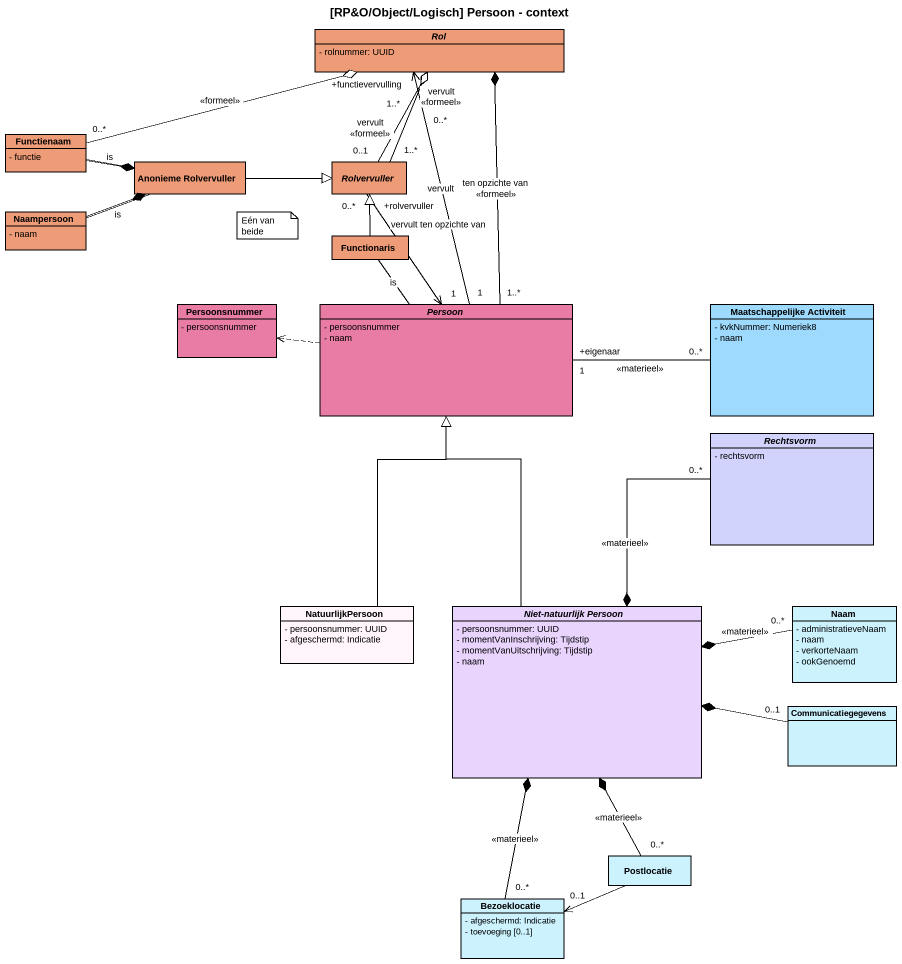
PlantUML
@startuml
title [RP&O/Object/Logisch] Persoon - context
hide circle
hide empty members
skinparam classAttributeIconSize 0
abstract class Rol #EE9B78 {
  - rolnummer: UUID
}
class Functienaam #EE9B78 {
  - functie
}
class "Anonieme Rolvervuller" as Anonieme_Rolvervuller #EE9B78
abstract class Rolvervuller #EE9B78
class Naampersoon #EE9B78 {
  - naam
}
class Functionaris #EE9B78
class Persoonsnummer #E87CA4 {
  - persoonsnummer
}
abstract class Persoon #E87CA4 {
  - persoonsnummer
  - naam
}
class "Maatschappelijke Activiteit" as Maatschappelijke_Activiteit #9EDAFD {
  - kvkNummer: Numeriek8
  - naam
}
abstract class Rechtsvorm #D2D3FC {
  - rechtsvorm
}
class NatuurlijkPersoon #FFF5FA {
  - persoonsnummer: UUID
  - afgeschermd: Indicatie
}
abstract class "Niet-natuurlijk Persoon" as Niet_natuurlijk_Persoon #E9D4FE {
  - persoonsnummer: UUID
  - momentVanInschrijving: Tijdstip
  - momentVanUitschrijving: Tijdstip
  - naam
}
class Naam #CCF2FE {
  - administratieveNaam
  - naam
  - verkorteNaam
  - ookGenoemd
}
class Communicatiegegevens #CCF2FE
class Postlocatie #CCF2FE
class Bezoeklocatie #CCF2FE {
  - afgeschermd: Indicatie
  - toevoeging [0..1]
}
Functienaam "0..*" -right-o Rol : <<formeel>>
Functienaam -right-* Anonieme_Rolvervuller
Anonieme_Rolvervuller -left- Functienaam : is
Anonieme_Rolvervuller -right-|> Rolvervuller
Anonieme_Rolvervuller -left- Naampersoon : is
Rolvervuller "1..*" -up-* Rol : vervult\n<<formeel>>
Rolvervuller "0..1" -up-o "1..*" Rol : vervult\n<<formeel>>
Rolvervuller "+rolvervuller\n0..*" --> "1" Persoon : vervult ten opzichte van
Naampersoon -right-* Anonieme_Rolvervuller
Functionaris -up-|> Rolvervuller
Functionaris -up-|> Rolvervuller
Functionaris -- Persoon : is
Persoon "1..*" -up-* Rol : ten opzichte van\n<<formeel>>
Persoon "1" -up-> "+functievervulling\n0..*" Rol : vervult
Persoon .left.> Persoonsnummer
Maatschappelijke_Activiteit "0..*" -left- "+eigenaar\n1" Persoon : <<materieel>>
Rechtsvorm "0..*" --* Niet_natuurlijk_Persoon : <<materieel>>
NatuurlijkPersoon -up-|> Persoon
Niet_natuurlijk_Persoon -up-|> Persoon
Naam "0..*" -left-* Niet_natuurlijk_Persoon : <<materieel>>
Communicatiegegevens "0..1" -left-* Niet_natuurlijk_Persoon
Postlocatie "0..*" -up-* Niet_natuurlijk_Persoon : <<materieel>>
Postlocatie -left-> "0..1" Bezoeklocatie
Bezoeklocatie "0..*" -up-* Niet_natuurlijk_Persoon : <<materieel>>
note as N1
  Eén van beide
end note
@enduml
